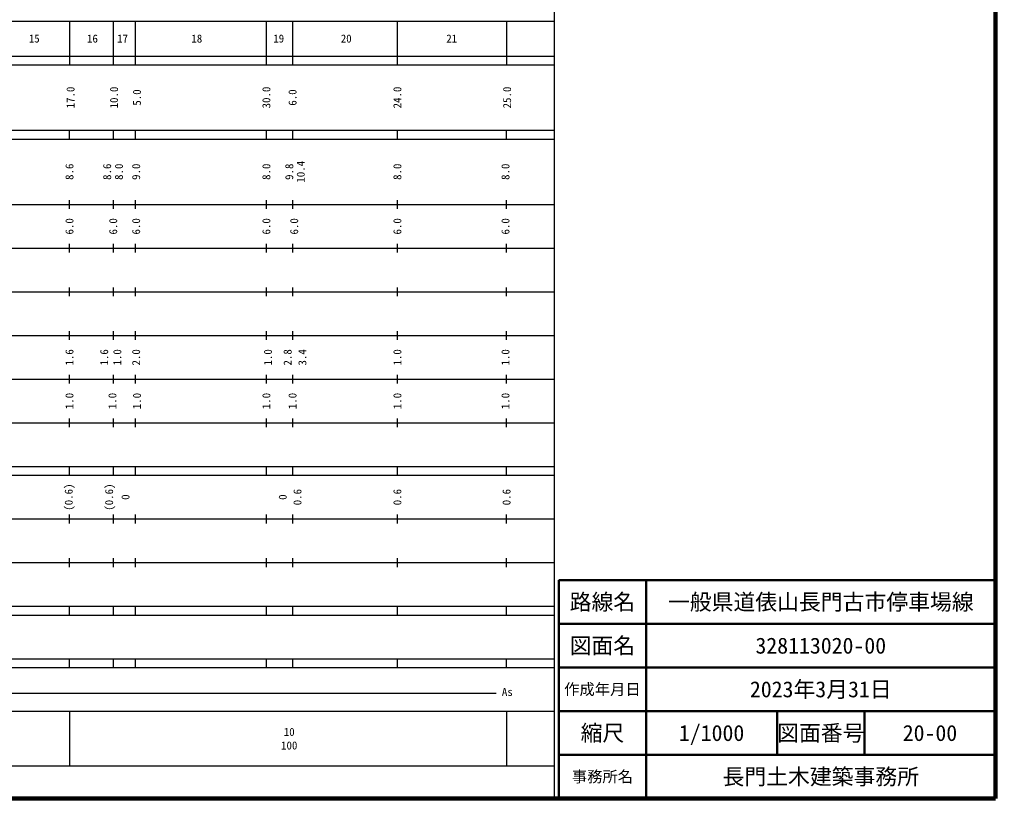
# Model space of a CAD drawing. Units: millimetres on the paper, enlarged 1000 times. Extents: x 40000 to 680000, y 20000 to 380000.
# Drawn here: x 456533 to 680000, y 20000 to 198357 of the extents above; entities that cross this region are included whole.
import ezdxf
from ezdxf.enums import TextEntityAlignment as Align

# ---------------------------------------------------------------- set-up
doc = ezdxf.new("R2010")
doc.units = ezdxf.units.MM
doc.header["$LTSCALE"] = 1000
for name, color, linetype, lineweight in [('M-TTL', 2, 'Continuous', 140), ('M-TTL-BAND', 7, 'Continuous', 25), ('M-TTL-FRAM', 2, 'Continuous', 50), ('M-TTL-LINE', 7, 'Continuous', 50), ('M-TTL-TXT', 7, 'Continuous', 13)]:
    doc.layers.add(name, color=color, linetype=linetype, lineweight=lineweight)
doc.styles.add('ＭＳ ゴシック', font='')
doc.styles.get('ＭＳ ゴシック').set_extended_font_data('MS Gothic')

msp = doc.modelspace()

# ---------------------------------------------------------------- linework, layer by layer
at = {"layer": 'M-TTL'}
for p, q in [((680000, 20000), (680000, 380000)), ((40000, 20000), (680000, 20000))]:
    msp.add_line(p, q, dxfattribs=at)
at = {"layer": 'M-TTL-BAND'}
for p, q in [((579000, 20000), (579000, 370000)), ((68000, 198000), (579000, 198000)), ((468000, 198000), (468000, 188000)), ((478000, 198000), (478000, 188000)), ((483000, 198000), (483000, 188000)), ((513000, 198000), (513000, 188000)), ((519000, 198000), (519000, 188000)), ((543000, 198000), (543000, 188000)), ((568000, 198000), (568000, 188000)), ((40000, 190000), (579000, 190000)), ((40000, 188000), (579000, 188000)), ((40000, 173000), (579000, 173000)), ((468000, 171000), (468000, 173000)), ((478000, 173000), (478000, 171000)), ((483000, 173000), (483000, 171000)), ((513000, 173000), (513000, 171000)), ((519000, 173000), (519000, 171000)), ((543000, 173000), (543000, 171000)), ((568000, 171000), (568000, 173000)), ((40000, 171000), (579000, 171000)), ((468000, 155000), (468000, 157000)), ((478000, 157000), (478000, 155000)), ((483000, 157000), (483000, 155000)), ((513000, 157000), (513000, 155000)), ((519000, 157000), (519000, 155000)), ((543000, 157000), (543000, 155000)), ((568000, 155000), (568000, 157000)), ((40000, 156000), (579000, 156000)), ((46000, 146000), (579000, 146000)), ((468000, 145000), (468000, 147000)), ((478000, 147000), (478000, 145000)), ((483000, 147000), (483000, 145000)), ((513000, 147000), (513000, 145000)), ((519000, 147000), (519000, 145000)), ((543000, 147000), (543000, 145000)), ((568000, 145000), (568000, 147000)), ((468000, 135000), (468000, 137000)), ((478000, 137000), (478000, 135000)), ((483000, 137000), (483000, 135000)), ((513000, 137000), (513000, 135000)), ((519000, 137000), (519000, 135000)), ((543000, 137000), (543000, 135000)), ((568000, 135000), (568000, 137000)), ((52000, 136000), (579000, 136000)), ((46000, 126000), (579000, 126000)), ((468000, 125000), (468000, 127000)), ((478000, 127000), (478000, 125000)), ((483000, 127000), (483000, 125000)), ((513000, 127000), (513000, 125000)), ((519000, 127000), (519000, 125000)), ((543000, 127000), (543000, 125000)), ((568000, 125000), (568000, 127000)), ((468000, 115000), (468000, 117000)), ((478000, 117000), (478000, 115000)), ((483000, 117000), (483000, 115000)), ((513000, 117000), (513000, 115000)), ((519000, 117000), (519000, 115000)), ((543000, 117000), (543000, 115000)), ((568000, 115000), (568000, 117000)), ((52000, 116000), (579000, 116000)), ((46000, 106000), (579000, 106000)), ((468000, 105000), (468000, 107000)), ((478000, 107000), (478000, 105000)), ((483000, 107000), (483000, 105000)), ((513000, 107000), (513000, 105000)), ((519000, 107000), (519000, 105000)), ((543000, 107000), (543000, 105000)), ((568000, 105000), (568000, 107000)), ((40000, 96000), (579000, 96000)), ((40000, 94000), (579000, 94000)), ((468000, 94000), (468000, 96000)), ((478000, 96000), (478000, 94000)), ((483000, 96000), (483000, 94000)), ((513000, 96000), (513000, 94000)), ((519000, 96000), (519000, 94000)), ((543000, 96000), (543000, 94000)), ((568000, 94000), (568000, 96000)), ((468000, 83000), (468000, 85000)), ((478000, 85000), (478000, 83000)), ((483000, 85000), (483000, 83000)), ((513000, 85000), (513000, 83000)), ((519000, 85000), (519000, 83000)), ((543000, 85000), (543000, 83000)), ((568000, 83000), (568000, 85000)), ((49000, 84000), (579000, 84000)), ((40000, 74000), (579000, 74000)), ((468000, 73000), (468000, 75000)), ((478000, 75000), (478000, 73000)), ((483000, 75000), (483000, 73000)), ((513000, 75000), (513000, 73000)), ((519000, 75000), (519000, 73000)), ((543000, 75000), (543000, 73000)), ((568000, 73000), (568000, 75000)), ((40000, 64000), (579000, 64000)), ((468000, 62000), (468000, 64000)), ((478000, 64000), (478000, 62000)), ((483000, 64000), (483000, 62000)), ((513000, 64000), (513000, 62000)), ((519000, 64000), (519000, 62000)), ((543000, 64000), (543000, 62000)), ((568000, 62000), (568000, 64000)), ((40000, 62000), (579000, 62000)), ((40000, 52000), (579000, 52000)), ((468000, 50000), (468000, 52000)), ((478000, 52000), (478000, 50000)), ((483000, 52000), (483000, 50000)), ((513000, 52000), (513000, 50000)), ((519000, 52000), (519000, 50000)), ((543000, 52000), (543000, 50000)), ((568000, 50000), (568000, 52000)), ((40000, 50000), (579000, 50000)), ((429346, 44122), (565643, 44122)), ((40000, 40000), (579000, 40000)), ((468000, 40000), (468000, 27500)), ((568000, 40000), (568000, 27500)), ((68000, 27500), (579000, 27500))]:
    msp.add_line(p, q, dxfattribs=at)
at = {"layer": 'M-TTL-FRAM'}
for p, q in [((680000, 70000), (580000, 70000)), ((580000, 70000), (580000, 20000))]:
    msp.add_line(p, q, dxfattribs=at)
at = {"layer": 'M-TTL-LINE'}
for p, q in [((600000, 70000), (600000, 20000)), ((680000, 60000), (580000, 60000)), ((680000, 50000), (580000, 50000)), ((680000, 40000), (580000, 40000)), ((630000, 40000), (630000, 30000)), ((650000, 40000), (650000, 30000)), ((680000, 30000), (580000, 30000))]:
    msp.add_line(p, q, dxfattribs=at)

# ---------------------------------------------------------------- texts
at = {"layer": 'M-TTL-BAND', "style": 'ＭＳ ゴシック'}
for s, p in [('15', (459904, 194000)), ('16', (473232, 194000)), ('17', (480127, 194000)), ('18', (497127, 194000)), ('19', (515878, 194000)), ('20', (531337, 194000)), ('21', (555504, 194000)), ('As', (568224, 44406)), ('10', (518288, 35238)), ('100', (518288, 32131))]:
    msp.add_text(s, height=1833, dxfattribs=at).set_placement(p, align=Align.MIDDLE_CENTER)
for s, p in [('17.0', (468211, 180500)), ('10.0', (478164, 180500)), ('5.0', (483414, 180500)), ('30.0', (513040, 180500)), ('6.0', (519041, 180500)), ('24.0', (543041, 180500)), ('25.0', (568167, 180500)), ('10.4', (520916, 163500)), ('8.6', (467961, 163500)), ('8.6', (476588, 163500)), ('8.0', (479283, 163500)), ('9.0', (483227, 163500)), ('8.0', (513040, 163500)), ('9.8', (518291, 163500)), ('8.0', (543041, 163500)), ('8.0', (567792, 163500)), ('6.0', (467961, 151000)), ('6.0', (477977, 151000)), ('6.0', (483227, 151000)), ('6.0', (513040, 151000)), ('6.0', (519416, 151000)), ('6.0', (543041, 151000)), ('6.0', (567792, 151000)), ('1.6', (467961, 121000)), ('1.6', (475914, 121000)), ('1.0', (478914, 121000)), ('2.0', (483227, 121000)), ('1.0', (513415, 121000)), ('2.8', (517916, 121000)), ('3.4', (521291, 121000)), ('1.0', (543041, 121000)), ('1.0', (567792, 121000)), ('1.0', (467961, 111000)), ('1.0', (477789, 111000)), ('1.0', (483414, 111000)), ('1.0', (513040, 111000)), ('1.0', (519041, 111000)), ('1.0', (543041, 111000)), ('1.0', (567792, 111000)), ('(0.6)', (467788, 89000)), ('(0.6)', (477039, 89000)), ('0', (480789, 89000)), ('0', (516790, 89000)), ('0.6', (520166, 89000)), ('0.6', (543041, 89000)), ('0.6', (568042, 89000))]:
    msp.add_text(s, height=1833, rotation=90, dxfattribs=at).set_placement(p, align=Align.MIDDLE_CENTER)
at = {"layer": 'M-TTL-TXT', "style": 'ＭＳ ゴシック'}
for s, height, p in [('路線名', 3666, (590000, 65000)), ('一般県道俵山長門古市停車場線', 3666, (640000, 65000)), ('図面名', 3666, (590000, 55000)), ('328113020-00', 3666, (640000, 55000)), ('2023年3月31日', 3666, (640000, 45000)), ('作成年月日', 2566, (590000, 45000)), ('縮尺', 3666, (590000, 35000)), ('1/1000', 3666, (615000, 35000)), ('図面番号', 3666, (640000, 35000)), ('20-00', 3666, (665000, 35000)), ('長門土木建築事務所', 3666, (640000, 25000)), ('事務所名', 2566, (590000, 25000))]:
    msp.add_text(s, height=height, dxfattribs=at).set_placement(p, align=Align.MIDDLE_CENTER)

doc.saveas('drawing.dxf')
